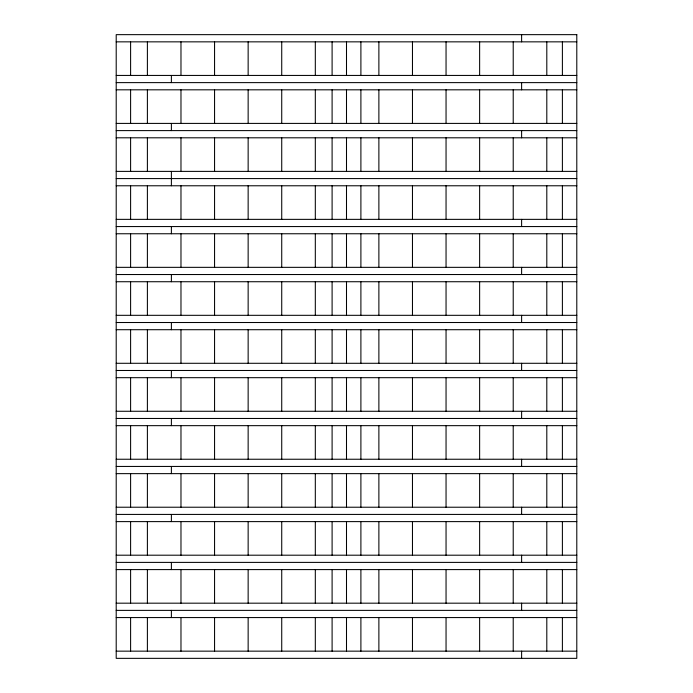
<?xml version="1.0" encoding="UTF-8"?>
<svg xmlns="http://www.w3.org/2000/svg" width="693" height="693" viewBox="0 0 693 693"><rect width="100%" height="100%" fill="white"/><g stroke="black" fill="none" stroke-linecap="round" stroke-linejoin="round"><path stroke-width="1.04" d="M116.207 41.849L576.793 41.849M116.207 75.433L576.793 75.433M116.207 82.623L576.793 82.623M116.207 89.821L576.793 89.821M116.207 123.406L576.793 123.406M116.207 130.605L576.793 130.605M116.207 137.803L576.793 137.803M116.207 171.388L576.793 171.388M116.207 178.577L576.793 178.577M116.207 185.776L576.793 185.776M116.207 219.36L576.793 219.36M116.207 226.559L576.793 226.559M116.207 233.758L576.793 233.758M116.207 267.342L576.793 267.342M116.207 274.532L576.793 274.532M116.207 281.73L576.793 281.73M116.207 315.315L576.793 315.315M116.207 322.514L576.793 322.514M116.207 329.712L576.793 329.712M116.207 363.288L576.793 363.288M116.207 370.486L576.793 370.486M116.207 377.685L576.793 377.685M116.207 411.27L576.793 411.27M116.207 418.468L576.793 418.468M116.207 425.658L576.793 425.658M116.207 459.242L576.793 459.242M116.207 466.441L576.793 466.441M116.207 473.64L576.793 473.64M116.207 507.224L576.793 507.224M116.207 514.423L576.793 514.423M116.207 521.612L576.793 521.612M116.207 555.197L576.793 555.197M116.207 562.395L576.793 562.395M116.207 569.594L576.793 569.594M116.207 603.179L576.793 603.179M116.207 610.377L576.793 610.377M116.207 617.567L576.793 617.567M116.207 651.151L576.793 651.151M562.395 41.849L562.395 75.433M562.395 89.821L562.395 123.406M562.395 137.803L562.395 171.388M562.395 185.776L562.395 219.36M562.395 233.758L562.395 267.342M562.395 281.73L562.395 315.315M562.395 329.712L562.395 363.288M562.395 377.685L562.395 411.27M562.395 425.658L562.395 459.242M562.395 473.64L562.395 507.224M562.395 521.612L562.395 555.197M562.395 569.594L562.395 603.179M562.395 617.567L562.395 651.151M546.803 41.849L546.803 75.433M546.803 89.821L546.803 123.406M546.803 137.803L546.803 171.388M546.803 185.776L546.803 219.36M546.803 233.758L546.803 267.342M546.803 281.73L546.803 315.315M546.803 329.712L546.803 363.288M546.803 377.685L546.803 411.27M546.803 425.658L546.803 459.242M546.803 473.64L546.803 507.224M546.803 521.612L546.803 555.197M546.803 569.594L546.803 603.179M546.803 617.567L546.803 651.151M521.612 34.65L521.612 41.849M521.612 82.623L521.612 89.821M521.612 130.605L521.612 137.803M521.612 219.36L521.612 226.559M521.612 267.342L521.612 274.532M521.612 315.315L521.612 322.514M521.612 363.288L521.612 370.486M521.612 411.27L521.612 418.468M521.612 459.242L521.612 466.441M521.612 507.224L521.612 514.423M521.612 555.197L521.612 562.395M521.612 603.179L521.612 610.377M521.612 651.151L521.612 658.35M513.218 41.849L513.218 75.433M513.218 89.821L513.218 123.406M513.218 137.803L513.218 171.388M513.218 185.776L513.218 219.36M513.218 233.758L513.218 267.342M513.218 281.73L513.218 315.315M513.218 329.712L513.218 363.288M513.218 377.685L513.218 411.27M513.218 425.658L513.218 459.242M513.218 473.64L513.218 507.224M513.218 521.612L513.218 555.197M513.218 569.594L513.218 603.179M513.218 617.567L513.218 651.151M479.634 41.849L479.634 75.433M479.634 89.821L479.634 123.406M479.634 137.803L479.634 171.388M479.634 185.776L479.634 219.36M479.634 233.758L479.634 267.342M479.634 281.73L479.634 315.315M479.634 329.712L479.634 363.288M479.634 377.685L479.634 411.27M479.634 425.658L479.634 459.242M479.634 473.64L479.634 507.224M479.634 521.612L479.634 555.197M479.634 569.594L479.634 603.179M479.634 617.567L479.634 651.151M446.049 41.849L446.049 75.433M446.049 89.821L446.049 123.406M446.049 137.803L446.049 171.388M446.049 185.776L446.049 219.36M446.049 233.758L446.049 267.342M446.049 281.73L446.049 315.315M446.049 329.712L446.049 363.288M446.049 377.685L446.049 411.27M446.049 425.658L446.049 459.242M446.049 473.64L446.049 507.224M446.049 521.612L446.049 555.197M446.049 569.594L446.049 603.179M446.049 617.567L446.049 651.151M412.465 41.849L412.465 75.433M412.465 89.821L412.465 123.406M412.465 137.803L412.465 171.388M412.465 185.776L412.465 219.36M412.465 233.758L412.465 267.342M412.465 281.73L412.465 315.315M412.465 329.712L412.465 363.288M412.465 377.685L412.465 411.27M412.465 425.658L412.465 459.242M412.465 473.64L412.465 507.224M412.465 521.612L412.465 555.197M412.465 569.594L412.465 603.179M412.465 617.567L412.465 651.151M378.88 41.849L378.88 75.433M378.88 89.821L378.88 123.406M378.88 137.803L378.88 171.388M378.88 185.776L378.88 219.36M378.88 233.758L378.88 267.342M378.88 281.73L378.88 315.315M378.88 329.712L378.88 363.288M378.88 377.685L378.88 411.27M378.88 425.658L378.88 459.242M378.88 473.64L378.88 507.224M378.88 521.612L378.88 555.197M378.88 569.594L378.88 603.179M378.88 617.567L378.88 651.151M360.897 41.849L360.897 75.433M360.897 89.821L360.897 123.406M360.897 137.803L360.897 171.388M360.897 185.776L360.897 219.36M360.897 233.758L360.897 267.342M360.897 281.73L360.897 315.315M360.897 329.712L360.897 363.288M360.897 377.685L360.897 411.27M360.897 425.658L360.897 459.242M360.897 473.64L360.897 507.224M360.897 521.612L360.897 555.197M360.897 569.594L360.897 603.179M360.897 617.567L360.897 651.151M346.5 41.849L346.5 75.433M346.5 89.821L346.5 123.406M346.5 137.803L346.5 171.388M346.5 185.776L346.5 219.36M346.5 233.758L346.5 267.342M346.5 281.73L346.5 315.315M346.5 329.712L346.5 363.288M346.5 377.685L346.5 411.27M346.5 425.658L346.5 459.242M346.5 473.64L346.5 507.224M346.5 521.612L346.5 555.197M346.5 569.594L346.5 603.179M346.5 617.567L346.5 651.151M332.103 41.849L332.103 75.433M332.103 89.821L332.103 123.406M332.103 137.803L332.103 171.388M332.103 185.776L332.103 219.36M332.103 233.758L332.103 267.342M332.103 281.73L332.103 315.315M332.103 329.712L332.103 363.288M332.103 377.685L332.103 411.27M332.103 425.658L332.103 459.242M332.103 473.64L332.103 507.224M332.103 521.612L332.103 555.197M332.103 569.594L332.103 603.179M332.103 617.567L332.103 651.151M315.315 41.849L315.315 75.433M315.315 89.821L315.315 123.406M315.315 137.803L315.315 171.388M315.315 185.776L315.315 219.36M315.315 233.758L315.315 267.342M315.315 281.73L315.315 315.315M315.315 329.712L315.315 363.288M315.315 377.685L315.315 411.27M315.315 425.658L315.315 459.242M315.315 473.64L315.315 507.224M315.315 521.612L315.315 555.197M315.315 569.594L315.315 603.179M315.315 617.567L315.315 651.151M281.73 41.849L281.73 75.433M281.73 89.821L281.73 123.406M281.73 137.803L281.73 171.388M281.73 185.776L281.73 219.36M281.73 233.758L281.73 267.342M281.73 281.73L281.73 315.315M281.73 329.712L281.73 363.288M281.73 377.685L281.73 411.27M281.73 425.658L281.73 459.242M281.73 473.64L281.73 507.224M281.73 521.612L281.73 555.197M281.73 569.594L281.73 603.179M281.73 617.567L281.73 651.151M248.146 41.849L248.146 75.433M248.146 89.821L248.146 123.406M248.146 137.803L248.146 171.388M248.146 185.776L248.146 219.36M248.146 233.758L248.146 267.342M248.146 281.73L248.146 315.315M248.146 329.712L248.146 363.288M248.146 377.685L248.146 411.27M248.146 425.658L248.146 459.242M248.146 473.64L248.146 507.224M248.146 521.612L248.146 555.197M248.146 569.594L248.146 603.179M248.146 617.567L248.146 651.151M214.561 41.849L214.561 75.433M214.561 89.821L214.561 123.406M214.561 137.803L214.561 171.388M214.561 185.776L214.561 219.36M214.561 233.758L214.561 267.342M214.561 281.73L214.561 315.315M214.561 329.712L214.561 363.288M214.561 377.685L214.561 411.27M214.561 425.658L214.561 459.242M214.561 473.64L214.561 507.224M214.561 521.612L214.561 555.197M214.561 569.594L214.561 603.179M214.561 617.567L214.561 651.151M180.977 41.849L180.977 75.433M180.977 89.821L180.977 123.406M180.977 137.803L180.977 171.388M180.977 185.776L180.977 219.36M180.977 233.758L180.977 267.342M180.977 281.73L180.977 315.315M180.977 329.712L180.977 363.288M180.977 377.685L180.977 411.27M180.977 425.658L180.977 459.242M180.977 473.64L180.977 507.224M180.977 521.612L180.977 555.197M180.977 569.594L180.977 603.179M180.977 617.567L180.977 651.151M171.388 75.433L171.388 82.623M171.388 123.406L171.388 130.605M171.388 171.388L171.388 185.776M171.388 226.559L171.388 233.758M171.388 274.532L171.388 281.73M171.388 322.514L171.388 329.712M171.388 370.486L171.388 377.685M171.388 418.468L171.388 425.658M171.388 466.441L171.388 473.64M171.388 514.423L171.388 521.612M171.388 562.395L171.388 569.594M171.388 610.377L171.388 617.567M147.392 41.849L147.392 75.433M147.392 89.821L147.392 123.406M147.392 137.803L147.392 171.388M147.392 185.776L147.392 219.36M147.392 233.758L147.392 267.342M147.392 281.73L147.392 315.315M147.392 329.712L147.392 363.288M147.392 377.685L147.392 411.27M147.392 425.658L147.392 459.242M147.392 473.64L147.392 507.224M147.392 521.612L147.392 555.197M147.392 569.594L147.392 603.179M147.392 617.567L147.392 651.151M130.605 41.849L130.605 75.433M130.605 89.821L130.605 123.406M130.605 137.803L130.605 171.388M130.605 185.776L130.605 219.36M130.605 233.758L130.605 267.342M130.605 281.73L130.605 315.315M130.605 329.712L130.605 363.288M130.605 377.685L130.605 411.27M130.605 425.658L130.605 459.242M130.605 473.64L130.605 507.224M130.605 521.612L130.605 555.197M130.605 569.594L130.605 603.179M130.605 617.567L130.605 651.151M576.793 34.65L116.207 34.65L116.207 658.35L576.793 658.35L576.793 34.65"/></g></svg>
